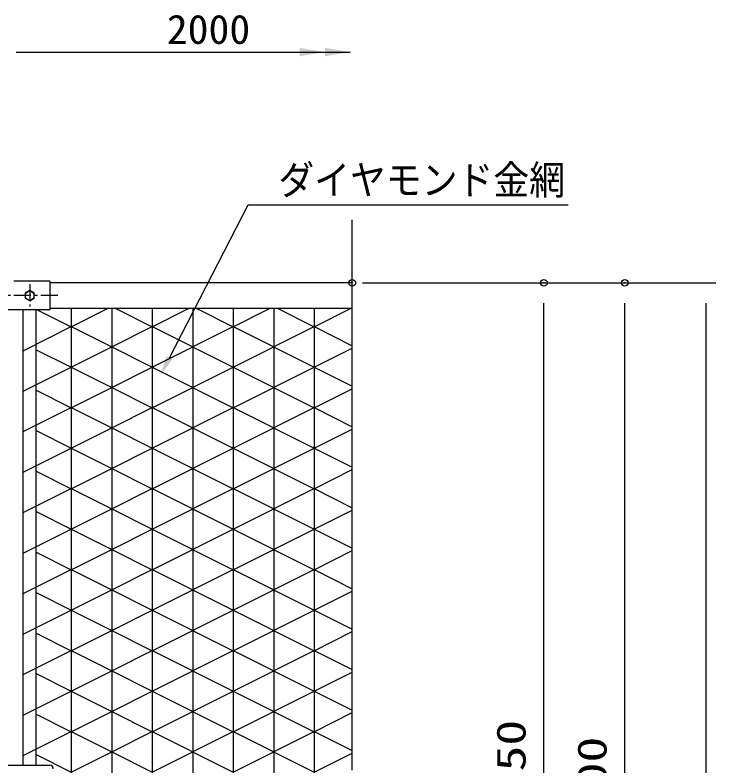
# Model space of a CAD drawing. Units: millimetres, scale not verified. Extents: x -4425 to 4425, y -3150 to 3150.
# Drawn here: x -1556 to -517, y 281 to 1394 of the extents above; entities that cross this region are included whole.
import ezdxf
from ezdxf.enums import TextEntityAlignment as Align

# ---------------------------------------------------------------- set-up
doc = ezdxf.new("R2010")
doc.units = ezdxf.units.MM
doc.header["$LTSCALE"] = 20
doc.header["$PDMODE"] = 32
doc.header["$PDSIZE"] = 10
doc.linetypes.add('USER1', pattern=[2, 1.25, -0.25, 0.25, -0.25])
for name, color, linetype, lineweight in [('0-0_SUNPOU', 1, 'Continuous', 25), ('0-4_KOUZOU', 7, 'Continuous', 25), ('0-6_BUHIN', 7, 'Continuous', 25), ('0-7_BOLT', 3, 'Continuous', 25), ('0-9_AMI-HATCH', 6, 'Continuous', 25)]:
    doc.layers.add(name, color=color, linetype=linetype, lineweight=lineweight)
doc.layers.add('0-1_DEFPOINTS', color=7, linetype='Continuous')
doc.styles.add('ＭＳ ゴシック', font='')
doc.styles.get('ＭＳ ゴシック').set_extended_font_data('MS Gothic')

msp = doc.modelspace()

# ---------------------------------------------------------------- linework, layer by layer
at = {"layer": '0-0_SUNPOU'}
for p, q in [((-1553.82, 1338.92), (-1058.82, 1338.92)), ((-1326.85, 885.76), (-1210.31, 1112.7)), ((-1210.31, 1112.7), (-735.65, 1112.7)), ((-1040.86, 997.01), (-516.82, 997.01)), ((-1040.86, 997.01), (-636.82, 997.01)), ((-1040.86, 997.01), (-756.82, 997.01)), ((-771.82, -422.99), (-771.82, 967.01)), ((-651.82, -472.99), (-651.82, 967.01)), ((-531.82, 967.01), (-531.82, -722.99))]:
    msp.add_line(p, q, dxfattribs=at)
for points in [[(-1133.82, 1345.17), (-1096.32, 1338.92), (-1133.82, 1332.67)], [(-1096.32, 1345.17), (-1058.82, 1338.92), (-1096.32, 1332.67)], [(-1322.4, 883.48), (-1340.55, 859.07), (-1331.3, 888.05)]]:
    msp.add_solid(points, dxfattribs=at)
at = {"layer": '0-1_DEFPOINTS'}
for p in [(-1055.86, 997.01), (-771.82, 997.01), (-651.82, 997.01)]:
    msp.add_point(p, dxfattribs=at)
at = {"layer": '0-4_KOUZOU', "color": 3}
msp.add_line((-1055.86, 274.67), (-1055.86, 1090.38), dxfattribs=at)
at = {"layer": '0-4_KOUZOU'}
for p, q in [((-1055.86, 997.01), (-1503.82, 997.01)), ((-1055.86, 959.01), (-1503.82, 959.01)), ((-1543.3, 282.01), (-1543.32, 956.76)), ((-1524.34, 282.01), (-1524.32, 956.76))]:
    msp.add_line(p, q, dxfattribs=at)
at = {"layer": '0-6_BUHIN'}
for p, q in [((-1503.82, 999.26), (-1557.32, 999.26)), ((-1663.96, 282.01), (-1503.84, 282.01))]:
    msp.add_line(p, q, dxfattribs=at)
at = {"layer": '0-6_BUHIN', "color": 1, "linetype": 'USER1'}
for p, q in [((-1533.82, 994.84), (-1533.82, 962.15)), ((-1492.2, 978.01), (-1676.5, 978.01))]:
    msp.add_line(p, q, dxfattribs=at)
at = {"layer": '0-6_BUHIN'}
msp.add_lwpolyline([(-1503.82, 999.26), (-1503.82, 956.76), (-1663.82, 956.76)], dxfattribs=at)
msp.add_arc((-1503.84, 277.01), 5, 0, 90, dxfattribs=at)
at = {"layer": '0-7_BOLT'}
msp.add_lwpolyline([(-1533.82, 970.17), (-1527.03, 974.09), (-1527.03, 981.93), (-1533.82, 985.85), (-1540.61, 981.93), (-1540.61, 974.09)], close=True, dxfattribs=at)
msp.add_circle((-1533.82, 978.01), 6.8, dxfattribs=at)
at = {"layer": '0-9_AMI-HATCH'}
for p, q in [((-1472.3, 931.8), (-1418.29, 958.93)), ((-1472.28, 958.93), (-1472.28, -414.99)), ((-1412.28, 958.93), (-1412.28, -414.99)), ((-1406.31, 958.93), (-1352.3, 931.8)), ((-1352.3, 931.8), (-1298.29, 958.93)), ((-1352.28, 958.93), (-1352.28, -414.99)), ((-1292.28, 958.93), (-1292.28, -414.99)), ((-1286.31, 958.93), (-1232.3, 931.8)), ((-1232.3, 931.8), (-1178.29, 958.93)), ((-1232.28, 958.93), (-1232.28, -414.99)), ((-1172.28, 958.93), (-1172.28, -414.99)), ((-1166.31, 958.93), (-1112.3, 931.8)), ((-1112.3, 931.8), (-1058.29, 958.93)), ((-1112.28, 958.93), (-1112.28, -414.99)), ((-1521.83, 956.68), (-1472.3, 931.8)), ((-1542.3, 896.93), (-1472.3, 932.1)), ((-1472.3, 932.1), (-1412.28, 901.95)), ((-1412.32, 901.95), (-1352.3, 932.1)), ((-1352.3, 932.1), (-1292.28, 901.95)), ((-1292.32, 901.95), (-1232.3, 932.1)), ((-1232.3, 932.1), (-1172.28, 901.95)), ((-1172.32, 901.95), (-1112.3, 932.1)), ((-1112.3, 932.1), (-1055.86, 903.75)), ((-1412.32, 901.95), (-1352.3, 871.8)), ((-1352.3, 871.8), (-1292.28, 901.95)), ((-1292.32, 901.95), (-1232.3, 871.8)), ((-1232.3, 871.8), (-1172.28, 901.95)), ((-1542.3, 836.93), (-1472.3, 872.1)), ((-1472.3, 872.1), (-1412.28, 841.95)), ((-1412.32, 841.95), (-1352.3, 872.1)), ((-1352.3, 872.1), (-1292.28, 841.95)), ((-1292.32, 841.95), (-1232.3, 872.1)), ((-1232.3, 872.1), (-1172.28, 841.95)), ((-1172.32, 841.95), (-1112.3, 872.1)), ((-1112.3, 872.1), (-1055.86, 843.75)), ((-1524.32, 837.93), (-1472.3, 811.8)), ((-1472.3, 811.8), (-1412.28, 841.95)), ((-1412.32, 841.95), (-1352.3, 811.8)), ((-1352.3, 811.8), (-1292.28, 841.95)), ((-1292.32, 841.95), (-1232.3, 811.8)), ((-1232.3, 811.8), (-1172.28, 841.95)), ((-1172.32, 841.95), (-1112.3, 811.8)), ((-1112.3, 811.8), (-1055.86, 840.15)), ((-1542.3, 776.93), (-1472.3, 812.1)), ((-1472.3, 812.1), (-1412.28, 781.95)), ((-1412.32, 781.95), (-1352.3, 812.1)), ((-1352.3, 812.1), (-1292.28, 781.95)), ((-1292.32, 781.95), (-1232.3, 812.1)), ((-1232.3, 812.1), (-1172.28, 781.95)), ((-1172.32, 781.95), (-1112.3, 812.1)), ((-1112.3, 812.1), (-1055.86, 783.75)), ((-1472.3, 751.8), (-1412.28, 781.95)), ((-1412.32, 781.95), (-1352.3, 751.8)), ((-1352.3, 751.8), (-1292.28, 781.95)), ((-1292.32, 781.95), (-1232.3, 751.8)), ((-1232.3, 751.8), (-1172.28, 781.95)), ((-1172.32, 781.95), (-1112.3, 751.8)), ((-1112.3, 751.8), (-1055.86, 780.15)), ((-1524.32, 777.93), (-1472.3, 751.8)), ((-1542.3, 716.93), (-1472.3, 752.1)), ((-1472.3, 752.1), (-1412.28, 721.95)), ((-1412.32, 721.95), (-1352.3, 752.1)), ((-1352.3, 752.1), (-1292.28, 721.95)), ((-1292.32, 721.95), (-1232.3, 752.1)), ((-1232.3, 752.1), (-1172.28, 721.95)), ((-1172.32, 721.95), (-1112.3, 752.1)), ((-1112.3, 752.1), (-1055.86, 723.75)), ((-1524.32, 717.93), (-1472.3, 691.8)), ((-1472.3, 691.8), (-1412.28, 721.95)), ((-1412.32, 721.95), (-1352.3, 691.8)), ((-1352.3, 691.8), (-1292.28, 721.95)), ((-1292.32, 721.95), (-1232.3, 691.8)), ((-1232.3, 691.8), (-1172.28, 721.95)), ((-1172.32, 721.95), (-1112.3, 691.8)), ((-1112.3, 691.8), (-1055.86, 720.15)), ((-1542.3, 656.93), (-1472.3, 692.1)), ((-1472.3, 692.1), (-1412.28, 661.95)), ((-1292.32, 661.95), (-1232.3, 692.1)), ((-1232.3, 692.1), (-1172.28, 661.95)), ((-1172.32, 661.95), (-1112.3, 692.1)), ((-1112.3, 692.1), (-1055.86, 663.75)), ((-1524.32, 657.93), (-1472.3, 631.8)), ((-1472.3, 631.8), (-1412.28, 661.95)), ((-1412.32, 661.95), (-1352.3, 631.8)), ((-1352.3, 631.8), (-1292.28, 661.95)), ((-1292.32, 661.95), (-1232.3, 631.8)), ((-1232.3, 631.8), (-1172.28, 661.95)), ((-1172.32, 661.95), (-1112.3, 631.8)), ((-1112.3, 631.8), (-1055.86, 660.15)), ((-1542.3, 596.93), (-1472.3, 632.1)), ((-1472.3, 632.1), (-1412.28, 601.95)), ((-1412.32, 601.95), (-1352.3, 632.1)), ((-1352.3, 632.1), (-1292.28, 601.95)), ((-1292.32, 601.95), (-1232.3, 632.1)), ((-1232.3, 632.1), (-1172.28, 601.95)), ((-1172.32, 601.95), (-1112.3, 632.1)), ((-1112.3, 632.1), (-1055.86, 603.75)), ((-1412.32, 601.95), (-1352.3, 571.8)), ((-1352.3, 571.8), (-1292.28, 601.95)), ((-1292.32, 601.95), (-1232.3, 571.8)), ((-1232.3, 571.8), (-1172.28, 601.95)), ((-1172.32, 601.95), (-1112.3, 571.8)), ((-1112.3, 571.8), (-1055.86, 600.15)), ((-1542.3, 536.93), (-1472.3, 572.1)), ((-1472.3, 572.1), (-1412.28, 541.95)), ((-1412.32, 541.95), (-1352.3, 572.1)), ((-1352.3, 572.1), (-1292.28, 541.95)), ((-1292.32, 541.95), (-1232.3, 572.1)), ((-1232.3, 572.1), (-1172.28, 541.95)), ((-1172.32, 541.95), (-1112.3, 572.1)), ((-1112.3, 572.1), (-1055.86, 543.75)), ((-1524.32, 537.93), (-1472.3, 511.8)), ((-1472.3, 511.8), (-1412.28, 541.95)), ((-1412.32, 541.95), (-1352.3, 511.8)), ((-1352.3, 511.8), (-1292.28, 541.95)), ((-1292.32, 541.95), (-1232.3, 511.8)), ((-1232.3, 511.8), (-1172.28, 541.95)), ((-1172.32, 541.95), (-1112.3, 511.8)), ((-1112.3, 511.8), (-1055.86, 540.15)), ((-1542.3, 476.93), (-1472.3, 512.1)), ((-1472.3, 512.1), (-1412.28, 481.95)), ((-1412.32, 481.95), (-1352.3, 512.1)), ((-1352.3, 512.1), (-1292.28, 481.95)), ((-1292.32, 481.95), (-1232.3, 512.1)), ((-1232.3, 512.1), (-1172.28, 481.95)), ((-1172.32, 481.95), (-1112.3, 512.1)), ((-1112.3, 512.1), (-1055.86, 483.75)), ((-1472.3, 451.8), (-1412.28, 481.95)), ((-1412.32, 481.95), (-1352.3, 451.8)), ((-1352.3, 451.8), (-1292.28, 481.95)), ((-1292.32, 481.95), (-1232.3, 451.8)), ((-1232.3, 451.8), (-1172.28, 481.95)), ((-1172.32, 481.95), (-1112.3, 451.8)), ((-1112.3, 451.8), (-1055.86, 480.15)), ((-1524.32, 477.93), (-1472.3, 451.8)), ((-1542.3, 416.93), (-1472.3, 452.1)), ((-1472.3, 452.1), (-1412.28, 421.95)), ((-1412.32, 421.95), (-1352.3, 452.1)), ((-1352.3, 452.1), (-1292.28, 421.95)), ((-1172.32, 421.95), (-1112.3, 452.1)), ((-1112.3, 452.1), (-1056.95, 424.3)), ((-1524.32, 417.93), (-1472.3, 391.8)), ((-1472.3, 391.8), (-1412.28, 421.95)), ((-1412.32, 421.95), (-1352.3, 391.8)), ((-1352.3, 391.8), (-1292.28, 421.95)), ((-1292.32, 421.95), (-1232.3, 391.8)), ((-1232.3, 391.8), (-1172.28, 421.95)), ((-1172.32, 421.95), (-1112.3, 391.8)), ((-1112.3, 391.8), (-1055.86, 420.15)), ((-1542.3, 356.93), (-1472.3, 392.1)), ((-1472.3, 392.1), (-1412.28, 361.95)), ((-1412.32, 361.95), (-1352.3, 392.1)), ((-1352.3, 392.1), (-1292.28, 361.95)), ((-1292.32, 361.95), (-1232.3, 392.1)), ((-1232.3, 392.1), (-1172.28, 361.95)), ((-1172.32, 361.95), (-1112.3, 392.1)), ((-1112.3, 392.1), (-1055.86, 363.75)), ((-1524.32, 357.93), (-1472.3, 331.8)), ((-1472.3, 331.8), (-1412.28, 361.95)), ((-1412.32, 361.95), (-1352.3, 331.8)), ((-1352.3, 331.8), (-1292.28, 361.95)), ((-1292.32, 361.95), (-1232.3, 331.8)), ((-1232.3, 331.8), (-1172.28, 361.95)), ((-1172.32, 361.95), (-1112.3, 331.8)), ((-1112.3, 331.8), (-1055.86, 360.15)), ((-1542.3, 296.93), (-1472.3, 332.1)), ((-1472.3, 332.1), (-1412.28, 301.95)), ((-1412.32, 301.95), (-1352.3, 332.1)), ((-1352.3, 332.1), (-1292.28, 301.95)), ((-1292.32, 301.95), (-1232.3, 332.1)), ((-1232.3, 332.1), (-1172.28, 301.95)), ((-1172.32, 301.95), (-1112.3, 332.1)), ((-1112.3, 332.1), (-1055.86, 303.75)), ((-1472.3, 271.8), (-1412.28, 301.95)), ((-1412.32, 301.95), (-1352.3, 271.8)), ((-1352.3, 271.8), (-1292.28, 301.95)), ((-1292.32, 301.95), (-1232.3, 271.8)), ((-1232.3, 271.8), (-1172.28, 301.95)), ((-1524.32, 297.93), (-1472.3, 271.8))]:
    msp.add_line(p, q, dxfattribs=at)
for points in [[(-1524.32, 897.93), (-1472.3, 871.8), (-1412.28, 901.95)], [(-1172.32, 901.95), (-1112.3, 871.8), (-1055.86, 900.15)], [(-1412.32, 661.95), (-1352.3, 692.1), (-1292.28, 661.95)], [(-1524.32, 597.93), (-1472.3, 571.8), (-1412.28, 601.95)], [(-1292.32, 421.95), (-1232.3, 452.1), (-1172.28, 421.95)], [(-1172.32, 301.95), (-1112.3, 271.8), (-1055.86, 300.15)]]:
    msp.add_lwpolyline(points, dxfattribs=at)

# ---------------------------------------------------------------- texts
at = {"layer": '0-0_SUNPOU', "color": 3, "style": 'ＭＳ ゴシック'}
for s, width, p in [('2000', 1.05, (-1330.65, 1338.09)), ('ダイヤモンド金網', 0.9, (-1165.36, 1114.87))]:
    msp.add_text(s, height=43.26, dxfattribs=dict(at, width=width)).set_placement(p, align=Align.BOTTOM_LEFT)
at = {"layer": '0-0_SUNPOU', "color": 3, "style": 'ＭＳ ゴシック', "width": 1.3}
for s, p in [('1450', (-785.99, 196.42)), ('1500', (-665.99, 171.42))]:
    msp.add_text(s, height=43.26, rotation=90, dxfattribs=at).set_placement(p, align=Align.BOTTOM_LEFT)

doc.saveas('drawing.dxf')
